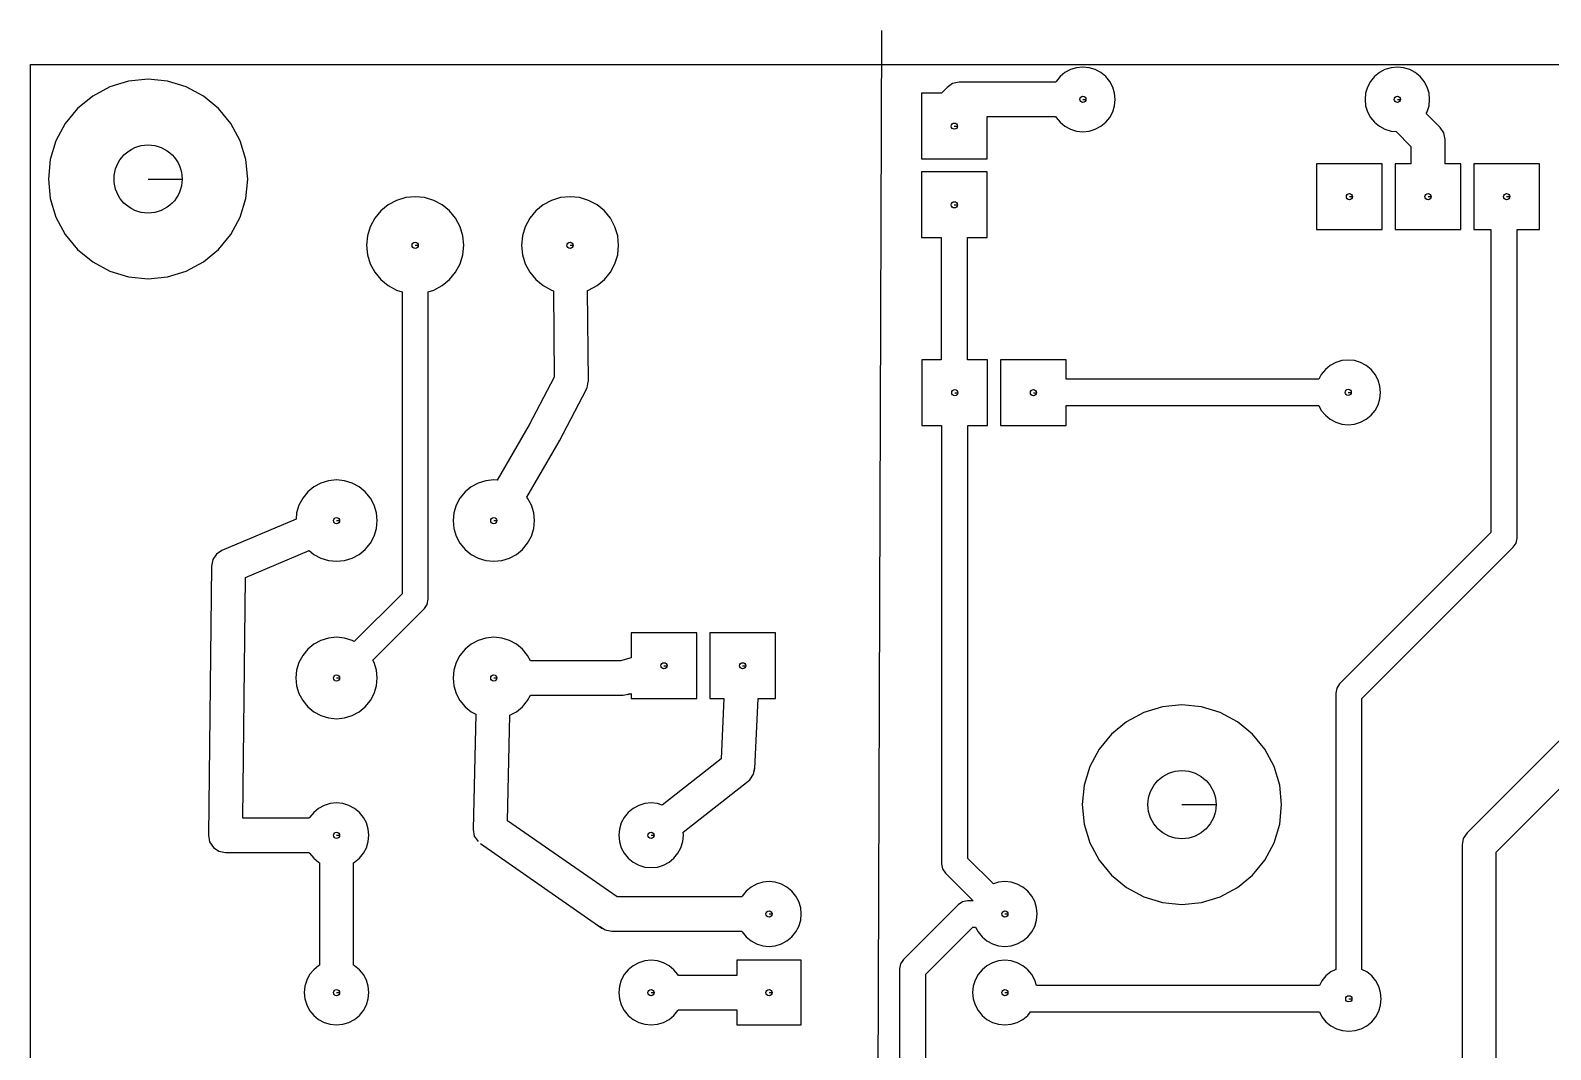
# Model space of a CAD drawing. Extents: x -38.3 to 50.1, y -34.5 to 25.
# Drawn here: x -37.2 to 11.91, y -7.91 to 25 of the extents above; entities that cross this region are included whole.
import ezdxf

# ---------------------------------------------------------------- set-up
doc = ezdxf.new("R2010")
doc.units = 0
doc.header["$LTSCALE"] = 0.000394
doc.layers.add('PLAN_1', color=7, linetype='CONTINUOUS')

msp = doc.modelspace()

# ---------------------------------------------------------------- linework, layer by layer
at = {"layer": 'PLAN_1', "color": 7}
for p, q in [((-9.899147, -34.501648, 1), (-9.698486, 24.995308, 1)), ((-37.199059, -33.498276, 1), (-37.199059, 23.89962, 1)), ((-37.199059, 23.89962, 1), (50.097168, 23.89962, 1)), ((-3.78046, 23.636681, 0.25), (-3.938679, 23.506836, 0.25)), ((-3.599953, 23.733166, 0.25), (-3.78046, 23.636681, 0.25)), ((-3.404091, 23.79258, 0.25), (-3.599953, 23.733166, 0.25)), ((-3.200401, 23.812641, 0.25), (-3.404091, 23.79258, 0.25)), ((-2.996712, 23.79258, 0.25), (-3.200401, 23.812641, 0.25)), ((-2.80085, 23.733166, 0.25), (-2.996712, 23.79258, 0.25)), ((-2.620342, 23.636681, 0.25), (-2.80085, 23.733166, 0.25)), ((-2.462124, 23.506836, 0.25), (-2.620342, 23.636681, 0.25)), ((6.376999, 23.636681, 0.25), (6.218781, 23.506836, 0.25)), ((6.557507, 23.733166, 0.25), (6.376999, 23.636681, 0.25)), ((6.753368, 23.79258, 0.25), (6.557507, 23.733166, 0.25)), ((6.957058, 23.812641, 0.25), (6.753368, 23.79258, 0.25)), ((7.160748, 23.79258, 0.25), (6.957058, 23.812641, 0.25)), ((7.356609, 23.733166, 0.25), (7.160748, 23.79258, 0.25)), ((7.537117, 23.636681, 0.25), (7.356609, 23.733166, 0.25)), ((7.695335, 23.506836, 0.25), (7.537117, 23.636681, 0.25)), ((-34.630348, 23.172127, 0.25), (-35.186886, 22.874649, 0.25)), ((-34.026474, 23.355309, 0.25), (-34.630348, 23.172127, 0.25)), ((-33.39846, 23.417164, 0.25), (-34.026474, 23.355309, 0.25)), ((-32.770447, 23.355309, 0.25), (-33.39846, 23.417164, 0.25)), ((-32.166573, 23.172127, 0.25), (-32.770447, 23.355309, 0.25)), ((-31.610035, 22.874649, 0.25), (-32.166573, 23.172127, 0.25)), ((-7.586674, 23.155907, 0.25), (-7.746223, 22.993843, 0.25)), ((-7.495953, 23.217545, 0.25), (-7.586674, 23.155907, 0.25)), ((-7.408497, 23.276966, 0.25), (-7.495953, 23.217545, 0.25)), ((-7.301151, 23.299183, 0.25), (-7.408497, 23.276966, 0.25)), ((-7.193283, 23.320641, 0.25), (-7.301151, 23.299183, 0.25)), ((-4.083477, 23.320641, 0.25), (-7.193283, 23.320641, 0.25)), ((-4.068523, 23.348618, 0.25), (-4.083477, 23.320641, 0.25)), ((-3.938679, 23.506836, 0.25), (-4.068523, 23.348618, 0.25)), ((-2.332279, 23.348618, 0.25), (-2.462124, 23.506836, 0.25)), ((-2.235794, 23.16811, 0.25), (-2.332279, 23.348618, 0.25)), ((-2.17638, 22.972248, 0.25), (-2.235794, 23.16811, 0.25)), ((5.992451, 23.16811, 0.25), (5.933037, 22.972248, 0.25)), ((6.088936, 23.348618, 0.25), (5.992451, 23.16811, 0.25)), ((6.218781, 23.506836, 0.25), (6.088936, 23.348618, 0.25)), ((7.82518, 23.348618, 0.25), (7.695335, 23.506836, 0.25)), ((7.921665, 23.16811, 0.25), (7.82518, 23.348618, 0.25)), ((7.981079, 22.972248, 0.25), (7.921665, 23.16811, 0.25)), ((-35.186886, 22.874649, 0.25), (-35.674694, 22.474316, 0.25)), ((-31.122227, 22.474316, 0.25), (-31.610035, 22.874649, 0.25)), ((-7.765469, 22.965042, 0.25), (-8.415924, 22.965042, 0.25)), ((-8.415924, 22.965042, 0.25), (-8.415924, 20.844879, 0.25)), ((-7.746223, 22.993843, 0.25), (-7.765469, 22.965042, 0.25)), ((-3.200401, 22.768559, 1), (-3.100403, 22.768559, 1)), ((-2.156319, 22.768559, 0.25), (-2.17638, 22.972248, 0.25)), ((-2.17638, 22.564869, 0.25), (-2.156319, 22.768559, 0.25)), ((5.933037, 22.972248, 0.25), (5.912975, 22.768559, 0.25)), ((5.912975, 22.768559, 0.25), (5.933037, 22.564869, 0.25)), ((6.957058, 22.768559, 1), (7.057056, 22.768559, 1)), ((8.001141, 22.768559, 0.25), (7.981079, 22.972248, 0.25)), ((7.981079, 22.564869, 0.25), (8.001141, 22.768559, 0.25)), ((-35.674694, 22.474316, 0.25), (-36.075027, 21.986507, 0.25)), ((-30.721891, 21.986507, 0.25), (-31.122227, 22.474316, 0.25)), ((-6.295761, 20.844879, 0.25), (-6.295761, 22.216476, 0.25)), ((-6.295761, 22.216476, 0.25), (-4.083477, 22.216476, 0.25)), ((-4.083477, 22.216476, 0.25), (-4.068523, 22.188499, 0.25)), ((-4.068523, 22.188499, 0.25), (-3.938679, 22.030281, 0.25)), ((-2.462124, 22.030281, 0.25), (-2.332279, 22.188499, 0.25)), ((-2.332279, 22.188499, 0.25), (-2.235794, 22.369007, 0.25)), ((-2.235794, 22.369007, 0.25), (-2.17638, 22.564869, 0.25)), ((5.933037, 22.564869, 0.25), (5.992451, 22.369007, 0.25)), ((5.992451, 22.369007, 0.25), (6.088936, 22.188499, 0.25)), ((6.088936, 22.188499, 0.25), (6.218781, 22.030281, 0.25)), ((7.891514, 22.312603, 0.25), (7.921665, 22.369007, 0.25)), ((8.340576, 21.863541, 0.25), (7.891514, 22.312603, 0.25)), ((7.921665, 22.369007, 0.25), (7.981079, 22.564869, 0.25)), ((-36.075027, 21.986507, 0.25), (-36.372505, 21.42997, 0.25)), ((-30.424416, 21.42997, 0.25), (-30.721891, 21.986507, 0.25)), ((-7.355843, 21.904961, 1), (-7.255844, 21.904961, 1)), ((-3.938679, 22.030281, 0.25), (-3.78046, 21.900436, 0.25)), ((-3.78046, 21.900436, 0.25), (-3.599953, 21.803951, 0.25)), ((-3.599953, 21.803951, 0.25), (-3.404091, 21.744537, 0.25)), ((-3.404091, 21.744537, 0.25), (-3.200401, 21.724476, 0.25)), ((-3.200401, 21.724476, 0.25), (-2.996712, 21.744537, 0.25)), ((-2.996712, 21.744537, 0.25), (-2.80085, 21.803951, 0.25)), ((-2.80085, 21.803951, 0.25), (-2.620342, 21.900436, 0.25)), ((-2.620342, 21.900436, 0.25), (-2.462124, 22.030281, 0.25)), ((6.218781, 22.030281, 0.25), (6.376999, 21.900436, 0.25)), ((6.376999, 21.900436, 0.25), (6.557507, 21.803951, 0.25)), ((6.557507, 21.803951, 0.25), (6.753368, 21.744537, 0.25)), ((6.753368, 21.744537, 0.25), (6.913864, 21.728729, 0.25)), ((6.913864, 21.728729, 0.25), (7.398113, 21.24448, 0.25)), ((8.460251, 21.684433, 0.25), (8.340576, 21.863541, 0.25)), ((8.502277, 21.47316, 0.25), (8.460251, 21.684433, 0.25)), ((-36.372505, 21.42997, 0.25), (-36.555687, 20.826092, 0.25)), ((-30.241234, 20.826092, 0.25), (-30.424416, 21.42997, 0.25)), ((7.398113, 21.24448, 0.25), (7.398113, 20.689201, 0.25)), ((8.502277, 20.689201, 0.25), (8.502277, 21.47316, 0.25)), ((-36.555687, 20.826092, 0.25), (-36.617542, 20.198082, 0.25)), ((-30.179379, 20.198082, 0.25), (-30.241234, 20.826092, 0.25)), ((-8.415924, 20.844879, 0.25), (-6.295761, 20.844879, 0.25)), ((6.47028, 20.689201, 0.25), (4.350117, 20.689201, 0.25)), ((4.350117, 20.689201, 0.25), (4.350117, 18.569038, 0.25)), ((6.47028, 18.569038, 0.25), (6.47028, 20.689201, 0.25)), ((7.398113, 20.689201, 0.25), (6.887577, 20.689201, 0.25)), ((6.887577, 20.689201, 0.25), (6.887577, 18.569038, 0.25)), ((9.00774, 20.689201, 0.25), (8.502277, 20.689201, 0.25)), ((9.00774, 18.569038, 0.25), (9.00774, 20.689201, 0.25)), ((11.547737, 20.689201, 0.25), (9.427574, 20.689201, 0.25)), ((9.427574, 20.689201, 0.25), (9.427574, 18.569038, 0.25)), ((11.547737, 18.569038, 0.25), (11.547737, 20.689201, 0.25)), ((-36.617542, 20.198082, 0.25), (-36.555687, 19.570072, 0.25)), ((-33.39846, 20.198082, 1), (-32.298462, 20.198082, 1)), ((-30.241234, 19.570072, 0.25), (-30.179379, 20.198082, 0.25)), ((-6.295761, 20.425041, 0.25), (-8.415924, 20.425041, 0.25)), ((-8.415924, 20.425041, 0.25), (-8.415924, 18.304878, 0.25)), ((-6.295761, 18.304878, 0.25), (-6.295761, 20.425041, 0.25)), ((-36.555687, 19.570072, 0.25), (-36.372505, 18.966194, 0.25)), ((-30.424416, 18.966194, 0.25), (-30.241234, 19.570072, 0.25)), ((-25.878881, 19.168205, 0.25), (-26.073893, 18.93058, 0.25)), ((-25.64126, 19.363216, 0.25), (-25.878881, 19.168205, 0.25)), ((-25.370159, 19.508121, 0.25), (-25.64126, 19.363216, 0.25)), ((-25.075998, 19.597355, 0.25), (-25.370159, 19.508121, 0.25)), ((-24.770081, 19.627483, 0.25), (-25.075998, 19.597355, 0.25)), ((-24.464163, 19.597355, 0.25), (-24.770081, 19.627483, 0.25)), ((-24.170002, 19.508121, 0.25), (-24.464163, 19.597355, 0.25)), ((-23.898901, 19.363216, 0.25), (-24.170002, 19.508121, 0.25)), ((-23.66128, 19.168205, 0.25), (-23.898901, 19.363216, 0.25)), ((-23.466269, 18.93058, 0.25), (-23.66128, 19.168205, 0.25)), ((-20.875082, 19.168205, 0.25), (-21.070093, 18.93058, 0.25)), ((-20.637461, 19.363216, 0.25), (-20.875082, 19.168205, 0.25)), ((-20.36636, 19.508121, 0.25), (-20.637461, 19.363216, 0.25)), ((-20.072199, 19.597355, 0.25), (-20.36636, 19.508121, 0.25)), ((-19.766281, 19.627483, 0.25), (-20.072199, 19.597355, 0.25)), ((-19.460363, 19.597355, 0.25), (-19.766281, 19.627483, 0.25)), ((-19.166203, 19.508121, 0.25), (-19.460363, 19.597355, 0.25)), ((-18.895102, 19.363216, 0.25), (-19.166203, 19.508121, 0.25)), ((-18.65748, 19.168205, 0.25), (-18.895102, 19.363216, 0.25)), ((-18.462469, 18.93058, 0.25), (-18.65748, 19.168205, 0.25)), ((-7.355843, 19.36496, 1), (-7.255844, 19.36496, 1)), ((5.410198, 19.62912, 1), (5.510197, 19.62912, 1)), ((7.947659, 19.62912, 1), (8.047657, 19.62912, 1)), ((10.487656, 19.62912, 1), (10.587654, 19.62912, 1)), ((-36.372505, 18.966194, 0.25), (-36.075027, 18.409657, 0.25)), ((-30.721893, 18.409657, 0.25), (-30.424416, 18.966194, 0.25)), ((-26.073893, 18.93058, 0.25), (-26.2188, 18.659481, 0.25)), ((-23.321362, 18.659481, 0.25), (-23.466269, 18.93058, 0.25)), ((-21.070093, 18.93058, 0.25), (-21.215, 18.659481, 0.25)), ((-18.317562, 18.659481, 0.25), (-18.462469, 18.93058, 0.25)), ((-36.075027, 18.409657, 0.25), (-35.674694, 17.921848, 0.25)), ((-31.122227, 17.921848, 0.25), (-30.721893, 18.409657, 0.25)), ((-26.308033, 18.365318, 0.25), (-26.338161, 18.059402, 0.25)), ((-26.2188, 18.659481, 0.25), (-26.308033, 18.365318, 0.25)), ((-23.23213, 18.365318, 0.25), (-23.321362, 18.659481, 0.25)), ((-23.202, 18.059402, 0.25), (-23.23213, 18.365318, 0.25)), ((-21.304232, 18.365318, 0.25), (-21.334362, 18.059402, 0.25)), ((-21.215, 18.659481, 0.25), (-21.304232, 18.365318, 0.25)), ((-18.228331, 18.365318, 0.25), (-18.317562, 18.659481, 0.25)), ((-18.1982, 18.059402, 0.25), (-18.228331, 18.365318, 0.25)), ((-8.415924, 18.304878, 0.25), (-7.780926, 18.304878, 0.25)), ((-7.780926, 18.304878, 0.25), (-7.780926, 14.35952, 0.25)), ((-6.930759, 14.35952, 0.25), (-6.930759, 18.304878, 0.25)), ((-6.930759, 18.304878, 0.25), (-6.295761, 18.304878, 0.25)), ((4.350117, 18.569038, 0.25), (6.47028, 18.569038, 0.25)), ((6.887577, 18.569038, 0.25), (9.00774, 18.569038, 0.25)), ((9.427574, 18.569038, 0.25), (9.973675, 18.569038, 0.25)), ((9.973675, 18.569038, 0.25), (9.973675, 8.784138, 0.25)), ((10.823841, 8.608063, 0.25), (10.823841, 18.569038, 0.25)), ((10.823841, 18.569038, 0.25), (11.547737, 18.569038, 0.25)), ((-35.674694, 17.921848, 0.25), (-35.186886, 17.521515, 0.25)), ((-31.610035, 17.521515, 0.25), (-31.122227, 17.921848, 0.25)), ((-26.338161, 18.059402, 0.25), (-26.308033, 17.753487, 0.25)), ((-26.308033, 17.753487, 0.25), (-26.2188, 17.459324, 0.25)), ((-24.770081, 18.059402, 1), (-24.67008, 18.059402, 1)), ((-23.321362, 17.459324, 0.25), (-23.23213, 17.753487, 0.25)), ((-23.23213, 17.753487, 0.25), (-23.202, 18.059402, 0.25)), ((-21.334362, 18.059402, 0.25), (-21.304232, 17.753487, 0.25)), ((-21.304232, 17.753487, 0.25), (-21.215, 17.459324, 0.25)), ((-19.766281, 18.059402, 1), (-19.666281, 18.059402, 1)), ((-18.317562, 17.459324, 0.25), (-18.228331, 17.753487, 0.25)), ((-18.228331, 17.753487, 0.25), (-18.1982, 18.059402, 0.25)), ((-35.186886, 17.521515, 0.25), (-34.630348, 17.224037, 0.25)), ((-34.630348, 17.224037, 0.25), (-34.026474, 17.040855, 0.25)), ((-32.770447, 17.040855, 0.25), (-32.166573, 17.224037, 0.25)), ((-32.166573, 17.224037, 0.25), (-31.610035, 17.521515, 0.25)), ((-26.2188, 17.459324, 0.25), (-26.073893, 17.188221, 0.25)), ((-26.073893, 17.188221, 0.25), (-25.878881, 16.9506, 0.25)), ((-23.66128, 16.9506, 0.25), (-23.466269, 17.188225, 0.25)), ((-23.466269, 17.188225, 0.25), (-23.321362, 17.459324, 0.25)), ((-21.215, 17.459324, 0.25), (-21.070093, 17.188221, 0.25)), ((-21.070093, 17.188221, 0.25), (-20.875082, 16.9506, 0.25)), ((-18.65748, 16.9506, 0.25), (-18.462469, 17.188225, 0.25)), ((-18.462469, 17.188225, 0.25), (-18.317562, 17.459324, 0.25)), ((-34.026474, 17.040855, 0.25), (-33.39846, 16.979, 0.25)), ((-33.39846, 16.979, 0.25), (-32.770447, 17.040855, 0.25)), ((-25.878881, 16.9506, 0.25), (-25.64126, 16.755592, 0.25)), ((-25.64126, 16.755592, 0.25), (-25.370159, 16.610683, 0.25)), ((-24.170002, 16.610683, 0.25), (-23.898901, 16.755589, 0.25)), ((-23.898901, 16.755589, 0.25), (-23.66128, 16.9506, 0.25)), ((-20.875082, 16.9506, 0.25), (-20.637461, 16.755592, 0.25)), ((-20.637461, 16.755592, 0.25), (-20.36636, 16.610683, 0.25)), ((-19.166203, 16.610683, 0.25), (-18.895102, 16.755589, 0.25)), ((-18.895102, 16.755589, 0.25), (-18.65748, 16.9506, 0.25)), ((-25.370159, 16.610683, 0.25), (-25.195162, 16.557598, 0.25)), ((-25.195162, 16.557598, 0.25), (-25.195162, 6.805477, 0.25)), ((-24.344999, 16.557598, 0.25), (-24.170002, 16.610683, 0.25)), ((-24.344999, 6.629402, 0.25), (-24.344999, 16.557598, 0.25)), ((-20.36636, 16.610683, 0.25), (-20.304815, 16.592014, 0.25)), ((-20.304815, 16.592014, 0.25), (-20.27898, 13.798775, 0.25)), ((-19.200682, 16.600224, 0.25), (-19.166203, 16.610683, 0.25)), ((-19.173584, 13.670303, 0.25), (-19.200682, 16.600224, 0.25)), ((-7.780926, 14.35952, 0.25), (-8.398144, 14.35952, 0.25)), ((-8.398144, 14.35952, 0.25), (-8.398144, 12.239357, 0.25)), ((-6.277981, 14.35952, 0.25), (-6.930759, 14.35952, 0.25)), ((-6.277981, 12.239357, 0.25), (-6.277981, 14.35952, 0.25)), ((-3.73798, 14.35952, 0.25), (-5.858143, 14.35952, 0.25)), ((-5.858143, 14.35952, 0.25), (-5.858143, 12.239357, 0.25)), ((-3.73798, 13.734684, 0.25), (-3.73798, 14.35952, 0.25)), ((4.970005, 14.274208, 0.25), (4.789497, 14.177723, 0.25)), ((5.165867, 14.333622, 0.25), (4.970005, 14.274208, 0.25)), ((5.369556, 14.353683, 0.25), (5.165867, 14.333622, 0.25)), ((5.573246, 14.333622, 0.25), (5.369556, 14.353683, 0.25)), ((5.769108, 14.274208, 0.25), (5.573246, 14.333622, 0.25)), ((5.949615, 14.177723, 0.25), (5.769108, 14.274208, 0.25)), ((-20.27898, 13.798775, 0.25), (-21.083231, 12.265091, 0.25)), ((4.501434, 13.88966, 0.25), (4.418598, 13.734684, 0.25)), ((4.631279, 14.047878, 0.25), (4.501434, 13.88966, 0.25)), ((4.789497, 14.177723, 0.25), (4.631279, 14.047878, 0.25)), ((6.107834, 14.047878, 0.25), (5.949615, 14.177723, 0.25)), ((6.237679, 13.88966, 0.25), (6.107834, 14.047878, 0.25)), ((6.334164, 13.709152, 0.25), (6.237679, 13.88966, 0.25)), ((-20.110464, 11.742569, 0.25), (-19.236706, 13.408806, 0.25)), ((-19.236706, 13.408806, 0.25), (-19.230925, 13.432278, 0.25)), ((-19.230925, 13.432278, 0.25), (-19.213652, 13.458652, 0.25)), ((-19.213652, 13.458652, 0.25), (-19.177843, 13.647804, 0.25)), ((-19.177843, 13.647804, 0.25), (-19.173584, 13.670303, 0.25)), ((-7.338062, 13.299438, 1), (-7.238064, 13.299438, 1)), ((-4.798061, 13.299438, 1), (-4.698063, 13.299438, 1)), ((4.418598, 13.734684, 0.25), (-3.73798, 13.734684, 0.25)), ((5.369556, 13.309601, 1), (5.469555, 13.309601, 1)), ((6.393578, 13.51329, 0.25), (6.334164, 13.709152, 0.25)), ((6.413639, 13.309601, 0.25), (6.393578, 13.51329, 0.25)), ((6.393578, 13.105911, 0.25), (6.413639, 13.309601, 0.25)), ((-3.73798, 12.239357, 0.25), (-3.73798, 12.884518, 0.25)), ((-3.73798, 12.884518, 0.25), (4.418598, 12.884518, 0.25)), ((4.418598, 12.884518, 0.25), (4.501434, 12.729542, 0.25)), ((6.237679, 12.729542, 0.25), (6.334164, 12.910049, 0.25)), ((6.334164, 12.910049, 0.25), (6.393578, 13.105911, 0.25)), ((4.501434, 12.729542, 0.25), (4.631279, 12.571323, 0.25)), ((4.631279, 12.571323, 0.25), (4.789497, 12.441479, 0.25)), ((4.789497, 12.441479, 0.25), (4.970005, 12.344994, 0.25)), ((4.970005, 12.344994, 0.25), (5.165867, 12.28558, 0.25)), ((5.165867, 12.28558, 0.25), (5.369556, 12.265518, 0.25)), ((5.369556, 12.265518, 0.25), (5.573246, 12.28558, 0.25)), ((5.573246, 12.28558, 0.25), (5.769108, 12.344994, 0.25)), ((5.769108, 12.344994, 0.25), (5.949615, 12.441479, 0.25)), ((5.949615, 12.441479, 0.25), (6.107834, 12.571323, 0.25)), ((6.107834, 12.571323, 0.25), (6.237679, 12.729542, 0.25)), ((-21.083231, 12.265091, 0.25), (-22.116425, 10.47229, 0.25)), ((-21.083231, 12.265091, 0.25), (-21.109457, 12.210236, 0.25)), ((-21.109457, 12.210236, 0.25), (-21.093605, 12.233959, 0.25)), ((-21.093605, 12.233959, 0.25), (-21.088335, 12.255356, 0.25)), ((-21.088335, 12.255356, 0.25), (-21.083231, 12.265091, 0.25)), ((-8.398144, 12.239357, 0.25), (-7.763145, 12.239357, 0.25)), ((-7.763145, 12.239357, 0.25), (-7.763145, -1.099819, 0.25)), ((-6.912979, -1.099819, 0.25), (-6.912979, 12.239357, 0.25)), ((-6.912979, 12.239357, 0.25), (-6.277981, 12.239357, 0.25)), ((-5.858143, 12.239357, 0.25), (-3.73798, 12.239357, 0.25)), ((-21.157835, 9.92429, 0.25), (-20.121065, 11.723297, 0.25)), ((-20.121065, 11.723297, 0.25), (-20.113518, 11.751507, 0.25)), ((-20.113518, 11.751507, 0.25), (-20.110464, 11.742569, 0.25)), ((-27.812958, 10.383453, 0.25), (-28.040146, 10.26202, 0.25)), ((-27.566446, 10.458233, 0.25), (-27.812958, 10.383453, 0.25)), ((-27.310081, 10.483482, 0.25), (-27.566446, 10.458233, 0.25)), ((-27.053717, 10.458233, 0.25), (-27.310081, 10.483482, 0.25)), ((-26.807205, 10.383453, 0.25), (-27.053717, 10.458233, 0.25)), ((-26.580017, 10.26202, 0.25), (-26.807205, 10.383453, 0.25)), ((-22.732958, 10.383453, 0.25), (-22.960144, 10.26202, 0.25)), ((-22.486444, 10.458233, 0.25), (-22.732958, 10.383453, 0.25)), ((-22.23008, 10.483482, 0.25), (-22.486444, 10.458233, 0.25)), ((-22.116425, 10.47229, 0.25), (-22.23008, 10.483482, 0.25)), ((-28.4027, 9.899464, 0.25), (-28.524136, 9.672276, 0.25)), ((-28.239277, 10.098595, 0.25), (-28.4027, 9.899464, 0.25)), ((-28.040146, 10.26202, 0.25), (-28.239277, 10.098595, 0.25)), ((-26.380886, 10.098595, 0.25), (-26.580017, 10.26202, 0.25)), ((-26.217463, 9.899464, 0.25), (-26.380886, 10.098595, 0.25)), ((-26.096027, 9.672276, 0.25), (-26.217463, 9.899464, 0.25)), ((-23.322699, 9.899464, 0.25), (-23.444132, 9.672276, 0.25)), ((-23.159275, 10.098595, 0.25), (-23.322699, 9.899464, 0.25)), ((-22.960144, 10.26202, 0.25), (-23.159275, 10.098595, 0.25)), ((-21.137461, 9.899464, 0.25), (-21.157835, 9.92429, 0.25)), ((-21.016027, 9.672276, 0.25), (-21.137461, 9.899464, 0.25)), ((-28.598913, 9.425762, 0.25), (-28.619503, 9.216709, 0.25)), ((-28.524136, 9.672276, 0.25), (-28.598913, 9.425762, 0.25)), ((-26.02125, 9.425762, 0.25), (-26.096027, 9.672276, 0.25)), ((-25.996, 9.169399, 0.25), (-26.02125, 9.425762, 0.25)), ((-23.518911, 9.425762, 0.25), (-23.544161, 9.169399, 0.25)), ((-23.444132, 9.672276, 0.25), (-23.518911, 9.425762, 0.25)), ((-20.941248, 9.425762, 0.25), (-21.016027, 9.672276, 0.25)), ((-20.915998, 9.169399, 0.25), (-20.941248, 9.425762, 0.25)), ((-28.619503, 9.216709, 0.25), (-31.011368, 8.208786, 0.25)), ((-27.310081, 9.169399, 1), (-27.210081, 9.169399, 1)), ((-26.096027, 8.666523, 0.25), (-26.02125, 8.913036, 0.25)), ((-26.02125, 8.913036, 0.25), (-25.996, 9.169399, 0.25)), ((-23.544161, 9.169399, 0.25), (-23.518911, 8.913036, 0.25)), ((-23.518911, 8.913036, 0.25), (-23.444132, 8.666523, 0.25)), ((-22.23008, 9.169399, 1), (-22.130079, 9.169399, 1)), ((-21.016026, 8.666523, 0.25), (-20.941248, 8.913036, 0.25)), ((-20.941248, 8.913036, 0.25), (-20.915998, 9.169399, 0.25)), ((-26.380886, 8.240204, 0.25), (-26.217463, 8.439335, 0.25)), ((-26.217463, 8.439335, 0.25), (-26.096027, 8.666523, 0.25)), ((-23.444132, 8.666523, 0.25), (-23.322699, 8.439335, 0.25)), ((-23.322699, 8.439335, 0.25), (-23.159275, 8.240204, 0.25)), ((-21.300884, 8.240204, 0.25), (-21.137461, 8.439335, 0.25)), ((-21.137461, 8.439335, 0.25), (-21.016026, 8.666523, 0.25)), ((9.973675, 8.784138, 0.25), (5.089298, 3.899761, 0.25)), ((10.699337, 8.307484, 0.25), (10.791481, 8.445393, 0.25)), ((10.791481, 8.445393, 0.25), (10.823841, 8.608063, 0.25)), ((-31.310097, 7.910015, 0.25), (-31.352161, 7.698551, 0.25)), ((-31.190422, 8.089123, 0.25), (-31.310097, 7.910015, 0.25)), ((-31.011368, 8.208786, 0.25), (-31.190422, 8.089123, 0.25)), ((-30.252121, 7.330536, 0.25), (-28.189795, 8.199593, 0.25)), ((-28.189795, 8.199593, 0.25), (-28.040146, 8.076782, 0.25)), ((-28.040146, 8.076782, 0.25), (-27.812958, 7.955345, 0.25)), ((-27.812958, 7.955345, 0.25), (-27.566446, 7.880566, 0.25)), ((-27.566446, 7.880566, 0.25), (-27.310081, 7.855316, 0.25)), ((-27.310081, 7.855316, 0.25), (-27.053717, 7.880566, 0.25)), ((-27.053717, 7.880566, 0.25), (-26.807205, 7.955345, 0.25)), ((-26.807205, 7.955345, 0.25), (-26.580017, 8.076778, 0.25)), ((-26.580017, 8.076778, 0.25), (-26.380886, 8.240204, 0.25)), ((-23.159275, 8.240204, 0.25), (-22.960144, 8.076782, 0.25)), ((-22.960144, 8.076782, 0.25), (-22.732958, 7.955345, 0.25)), ((-22.732958, 7.955345, 0.25), (-22.486444, 7.880566, 0.25)), ((-22.486444, 7.880566, 0.25), (-22.23008, 7.855316, 0.25)), ((-22.23008, 7.855316, 0.25), (-21.973715, 7.880566, 0.25)), ((-21.973715, 7.880566, 0.25), (-21.727201, 7.955345, 0.25)), ((-21.727201, 7.955345, 0.25), (-21.500015, 8.076778, 0.25)), ((-21.500015, 8.076778, 0.25), (-21.300884, 8.240204, 0.25)), ((5.81496, 3.423107, 0.25), (10.699337, 8.307484, 0.25)), ((-31.352161, 7.698551, 0.25), (-31.451183, -0.990597, 0.25)), ((17.555576, 7.437199, 0.25), (9.208275, -0.910099, 0.25)), ((-30.340691, -0.438515, 0.25), (-30.252121, 7.330536, 0.25)), ((-25.195162, 6.805477, 0.25), (-26.735508, 5.265133, 0.25)), ((-24.469501, 6.328823, 0.25), (-24.377356, 6.466732, 0.25)), ((-24.377356, 6.466732, 0.25), (-24.344999, 6.629402, 0.25)), ((10.150738, -1.52916, 0.25), (18.498039, 6.818138, 0.25)), ((-26.13435, 4.663975, 0.25), (-24.469501, 6.328823, 0.25)), ((-27.310081, 5.403484, 0.25), (-27.566446, 5.378235, 0.25)), ((-27.053717, 5.378235, 0.25), (-27.310081, 5.403484, 0.25)), ((-22.23008, 5.403484, 0.25), (-22.486444, 5.378235, 0.25)), ((-21.973715, 5.378235, 0.25), (-22.23008, 5.403484, 0.25)), ((-15.673439, 5.543182, 0.25), (-17.793602, 5.543182, 0.25)), ((-17.793602, 5.543182, 0.25), (-17.793602, 4.743202, 0.25)), ((-15.673439, 3.423019, 0.25), (-15.673439, 5.543182, 0.25)), ((-13.13344, 5.543182, 0.25), (-15.253603, 5.543182, 0.25)), ((-15.253603, 5.543182, 0.25), (-15.253603, 3.423019, 0.25)), ((-13.13344, 3.423019, 0.25), (-13.13344, 5.543182, 0.25)), ((-28.239277, 5.018597, 0.25), (-28.4027, 4.819466, 0.25)), ((-28.040146, 5.182022, 0.25), (-28.239277, 5.018597, 0.25)), ((-27.812958, 5.303455, 0.25), (-28.040146, 5.182022, 0.25)), ((-27.566446, 5.378235, 0.25), (-27.812958, 5.303455, 0.25)), ((-26.807205, 5.303455, 0.25), (-27.053717, 5.378235, 0.25)), ((-26.735508, 5.265133, 0.25), (-26.807205, 5.303455, 0.25)), ((-23.159275, 5.018597, 0.25), (-23.322699, 4.819466, 0.25)), ((-22.960144, 5.182022, 0.25), (-23.159275, 5.018597, 0.25)), ((-22.732958, 5.303455, 0.25), (-22.960144, 5.182022, 0.25)), ((-22.486444, 5.378235, 0.25), (-22.732958, 5.303455, 0.25)), ((-21.727201, 5.303455, 0.25), (-21.973715, 5.378235, 0.25)), ((-21.500015, 5.182022, 0.25), (-21.727201, 5.303455, 0.25)), ((-21.300884, 5.018597, 0.25), (-21.500015, 5.182022, 0.25)), ((-21.137461, 4.819466, 0.25), (-21.300884, 5.018597, 0.25)), ((-28.524136, 4.592278, 0.25), (-28.598913, 4.345764, 0.25)), ((-28.4027, 4.819466, 0.25), (-28.524136, 4.592278, 0.25)), ((-26.096027, 4.592278, 0.25), (-26.13435, 4.663975, 0.25)), ((-26.02125, 4.345764, 0.25), (-26.096027, 4.592278, 0.25)), ((-23.444132, 4.592278, 0.25), (-23.518911, 4.345764, 0.25)), ((-23.322699, 4.819466, 0.25), (-23.444132, 4.592278, 0.25)), ((-21.042328, 4.641483, 0.25), (-21.137461, 4.819466, 0.25)), ((-20.325081, 4.641483, 0.25), (-21.042328, 4.641483, 0.25)), ((-19.690081, 4.641483, 0.25), (-20.325081, 4.641483, 0.25)), ((-19.05508, 4.641483, 0.25), (-19.690081, 4.641483, 0.25)), ((-18.134855, 4.641483, 0.25), (-19.05508, 4.641483, 0.25)), ((-17.793602, 4.743202, 0.25), (-18.134855, 4.641483, 0.25)), ((-16.733521, 4.483101, 1), (-16.63352, 4.483101, 1)), ((-14.193521, 4.483101, 1), (-14.093521, 4.483101, 1)), ((-28.598913, 4.345764, 0.25), (-28.624163, 4.089401, 0.25)), ((-28.624163, 4.089401, 0.25), (-28.598913, 3.833038, 0.25)), ((-27.310081, 4.089401, 1), (-27.210081, 4.089401, 1)), ((-25.996, 4.089401, 0.25), (-26.02125, 4.345764, 0.25)), ((-26.02125, 3.833038, 0.25), (-25.996, 4.089401, 0.25)), ((-23.518911, 4.345764, 0.25), (-23.544161, 4.089401, 0.25)), ((-23.544161, 4.089401, 0.25), (-23.518911, 3.833038, 0.25)), ((-22.23008, 4.089401, 1), (-22.130079, 4.089401, 1)), ((-28.598913, 3.833038, 0.25), (-28.524136, 3.586525, 0.25)), ((-28.524136, 3.586525, 0.25), (-28.4027, 3.359337, 0.25)), ((-26.217463, 3.359337, 0.25), (-26.096027, 3.586525, 0.25)), ((-26.096027, 3.586525, 0.25), (-26.02125, 3.833038, 0.25)), ((-23.518911, 3.833038, 0.25), (-23.444132, 3.586525, 0.25)), ((-23.444132, 3.586525, 0.25), (-23.322699, 3.359337, 0.25)), ((-21.137461, 3.359337, 0.25), (-21.042326, 3.537319, 0.25)), ((-21.042326, 3.537319, 0.25), (-20.325081, 3.537319, 0.25)), ((-20.325081, 3.537319, 0.25), (-19.690081, 3.537319, 0.25)), ((-19.690081, 3.537319, 0.25), (-19.05508, 3.537319, 0.25)), ((-19.05508, 3.537319, 0.25), (-18.054321, 3.537319, 0.25)), ((-18.054321, 3.537319, 0.25), (-17.843048, 3.579346, 0.25)), ((-17.896616, 3.560322, 0.25), (-17.793602, 3.591026, 0.25)), ((-17.843048, 3.579346, 0.25), (-17.896616, 3.560322, 0.25)), ((-17.793602, 3.591026, 0.25), (-17.793602, 3.423019, 0.25)), ((4.997154, 3.761852, 0.25), (4.964794, 3.599182, 0.25)), ((4.964794, 3.599182, 0.25), (4.964794, -5.31776, 0.25)), ((5.089298, 3.899761, 0.25), (4.997154, 3.761852, 0.25)), ((-28.4027, 3.359337, 0.25), (-28.239277, 3.160206, 0.25)), ((-28.239277, 3.160206, 0.25), (-28.040146, 2.996784, 0.25)), ((-28.040146, 2.996784, 0.25), (-27.812958, 2.875347, 0.25)), ((-26.807205, 2.875347, 0.25), (-26.580017, 2.99678, 0.25)), ((-26.580017, 2.99678, 0.25), (-26.380886, 3.160206, 0.25)), ((-26.380886, 3.160206, 0.25), (-26.217463, 3.359337, 0.25)), ((-23.322699, 3.359337, 0.25), (-23.159275, 3.160206, 0.25)), ((-23.159275, 3.160206, 0.25), (-22.960144, 2.996784, 0.25)), ((-22.960144, 2.996784, 0.25), (-22.810936, 2.91703, 0.25)), ((-21.707199, 2.88604, 0.25), (-21.500015, 2.99678, 0.25)), ((-21.500015, 2.99678, 0.25), (-21.300884, 3.160206, 0.25)), ((-21.300884, 3.160206, 0.25), (-21.137461, 3.359337, 0.25)), ((-17.793602, 3.423019, 0.25), (-15.673439, 3.423019, 0.25)), ((-15.253603, 3.423019, 0.25), (-14.797028, 3.423019, 0.25)), ((-14.797028, 3.423019, 0.25), (-14.890337, 1.475567, 0.25)), ((-13.799553, 1.169922, 0.25), (-13.691599, 3.423019, 0.25)), ((-13.691599, 3.423019, 0.25), (-13.13344, 3.423019, 0.25)), ((-1.231888, 2.974045, 0.25), (-1.788425, 2.676567, 0.25)), ((-0.62801, 3.157227, 0.25), (-1.231888, 2.974045, 0.25)), ((0, 3.219082, 0.25), (-0.62801, 3.157227, 0.25)), ((0.628014, 3.157227, 0.25), (0, 3.219082, 0.25)), ((1.231888, 2.974045, 0.25), (0.628014, 3.157227, 0.25)), ((1.788425, 2.676567, 0.25), (1.231888, 2.974045, 0.25)), ((5.81496, -5.31776, 0.25), (5.81496, 3.423107, 0.25)), ((-27.812958, 2.875347, 0.25), (-27.566446, 2.800568, 0.25)), ((-27.566446, 2.800568, 0.25), (-27.310081, 2.775318, 0.25)), ((-27.310081, 2.775318, 0.25), (-27.053717, 2.800568, 0.25)), ((-27.053717, 2.800568, 0.25), (-26.807205, 2.875347, 0.25)), ((-22.810936, 2.91703, 0.25), (-22.901379, -0.789169, 0.25)), ((-21.790287, -0.518757, 0.25), (-21.707199, 2.88604, 0.25)), ((-1.788425, 2.676567, 0.25), (-2.276234, 2.276234, 0.25)), ((2.276234, 2.276234, 0.25), (1.788425, 2.676567, 0.25)), ((-2.276234, 2.276234, 0.25), (-2.676567, 1.788425, 0.25)), ((2.676567, 1.788425, 0.25), (2.276234, 2.276234, 0.25)), ((-14.890337, 1.475567, 0.25), (-16.794943, -0.012516, 0.25)), ((-2.676567, 1.788425, 0.25), (-2.974045, 1.231888, 0.25)), ((2.974045, 1.231888, 0.25), (2.676567, 1.788425, 0.25)), ((-13.960621, 0.805962, 0.25), (-13.840944, 0.985069, 0.25)), ((-13.840944, 0.985069, 0.25), (-13.79892, 1.196342, 0.25)), ((-13.840944, 0.985069, 0.25), (-13.799553, 1.169922, 0.25)), ((-2.974045, 1.231888, 0.25), (-3.157227, 0.62801, 0.25)), ((3.157227, 0.62801, 0.25), (2.974045, 1.231888, 0.25)), ((-16.116529, -0.883686, 0.25), (-14.011101, 0.761299, 0.25)), ((-14.011101, 0.761299, 0.25), (-13.960621, 0.805962, 0.25)), ((-3.157227, 0.62801, 0.25), (-3.219082, 0, 0.25)), ((3.219082, 0, 0.25), (3.157227, 0.62801, 0.25)), ((-27.513771, 0.033424, 0.25), (-27.709633, -0.02599, 0.25)), ((-27.310081, 0.053486, 0.25), (-27.513771, 0.033424, 0.25)), ((-27.106392, 0.033424, 0.25), (-27.310081, 0.053486, 0.25)), ((-26.91053, -0.02599, 0.25), (-27.106392, 0.033424, 0.25)), ((-17.353769, 0.033424, 0.25), (-17.549633, -0.02599, 0.25)), ((-17.15008, 0.053486, 0.25), (-17.353769, 0.033424, 0.25)), ((-16.94639, 0.033424, 0.25), (-17.15008, 0.053486, 0.25)), ((-16.794943, -0.012516, 0.25), (-16.94639, 0.033424, 0.25)), ((-3.219082, 0, 0.25), (-3.157227, -0.62801, 0.25)), ((0, 0, 1), (1.099998, 0, 1)), ((3.157227, -0.62801, 0.25), (3.219082, 0, 0.25)), ((-28.193157, -0.438515, 0.25), (-30.340691, -0.438515, 0.25)), ((-28.178204, -0.410538, 0.25), (-28.193157, -0.438515, 0.25)), ((-28.048359, -0.252319, 0.25), (-28.178204, -0.410538, 0.25)), ((-27.890142, -0.122475, 0.25), (-28.048359, -0.252319, 0.25)), ((-27.709633, -0.02599, 0.25), (-27.890142, -0.122475, 0.25)), ((-26.730021, -0.122475, 0.25), (-26.91053, -0.02599, 0.25)), ((-26.571804, -0.252319, 0.25), (-26.730021, -0.122475, 0.25)), ((-26.441959, -0.410538, 0.25), (-26.571804, -0.252319, 0.25)), ((-26.345476, -0.591045, 0.25), (-26.441959, -0.410538, 0.25)), ((-18.018202, -0.410538, 0.25), (-18.114685, -0.591045, 0.25)), ((-17.888357, -0.252319, 0.25), (-18.018202, -0.410538, 0.25)), ((-17.730141, -0.122475, 0.25), (-17.888357, -0.252319, 0.25)), ((-17.549633, -0.02599, 0.25), (-17.730141, -0.122475, 0.25)), ((-26.28606, -0.786907, 0.25), (-26.345476, -0.591045, 0.25)), ((-26.265999, -0.990597, 0.25), (-26.28606, -0.786907, 0.25)), ((-22.901379, -0.789169, 0.25), (-22.901543, -0.802639, 0.25)), ((-22.901543, -0.802639, 0.25), (-22.859518, -1.013912, 0.25)), ((-18.247225, -2.978516, 0.25), (-21.790287, -0.518757, 0.25)), ((-18.174099, -0.786907, 0.25), (-18.19416, -0.990597, 0.25)), ((-18.114685, -0.591045, 0.25), (-18.174099, -0.786907, 0.25)), ((-16.105999, -0.990597, 0.25), (-16.116529, -0.883686, 0.25)), ((-3.157227, -0.62801, 0.25), (-2.974045, -1.231888, 0.25)), ((2.974045, -1.231888, 0.25), (3.157227, -0.62801, 0.25)), ((9.208275, -0.910099, 0.25), (9.0886, -1.089207, 0.25)), ((-31.451183, -0.990597, 0.25), (-31.409159, -1.20187, 0.25)), ((-31.409159, -1.20187, 0.25), (-31.289482, -1.380978, 0.25)), ((-31.289482, -1.380978, 0.25), (-31.110374, -1.500652, 0.25)), ((-27.310081, -0.990597, 1), (-27.210081, -0.990597, 1)), ((-26.441959, -1.570656, 0.25), (-26.345476, -1.390148, 0.25)), ((-26.345476, -1.390148, 0.25), (-26.28606, -1.194286, 0.25)), ((-26.28606, -1.194286, 0.25), (-26.265999, -0.990597, 0.25)), ((-22.859518, -1.013912, 0.25), (-22.739841, -1.19302, 0.25)), ((-22.664305, -1.256145, 0.25), (-18.734924, -3.984104, 0.25)), ((-18.19416, -0.990597, 0.25), (-18.174099, -1.194286, 0.25)), ((-18.174099, -1.194286, 0.25), (-18.114685, -1.390148, 0.25)), ((-18.114685, -1.390148, 0.25), (-18.018202, -1.570656, 0.25)), ((-17.15008, -0.990597, 1), (-17.050079, -0.990597, 1)), ((-16.281958, -1.570656, 0.25), (-16.185474, -1.390148, 0.25)), ((-16.185474, -1.390148, 0.25), (-16.12606, -1.194286, 0.25)), ((-16.12606, -1.194286, 0.25), (-16.105999, -0.990597, 0.25)), ((-7.763145, -1.099819, 0.25), (-7.763145, -1.91008, 0.25)), ((-6.912979, -1.734203, 0.25), (-6.912979, -1.099819, 0.25)), ((-2.974045, -1.231888, 0.25), (-2.676567, -1.788425, 0.25)), ((2.676567, -1.788425, 0.25), (2.974045, -1.231888, 0.25)), ((9.0886, -1.089207, 0.25), (9.046574, -1.30048, 0.25)), ((9.046574, -1.30048, 0.25), (9.046574, -12.450348, 0.25)), ((-31.110374, -1.500652, 0.25), (-30.899101, -1.542679, 0.25)), ((-30.899101, -1.542679, 0.25), (-28.193157, -1.542679, 0.25)), ((-28.193157, -1.542679, 0.25), (-28.178204, -1.570656, 0.25)), ((-28.178204, -1.570656, 0.25), (-28.048359, -1.728874, 0.25)), ((-28.048359, -1.728874, 0.25), (-27.890142, -1.858719, 0.25)), ((-27.890142, -1.858719, 0.25), (-27.862164, -1.873672, 0.25)), ((-27.862164, -1.873672, 0.25), (-27.862164, -2.260597, 0.25)), ((-26.757999, -1.873672, 0.25), (-26.730021, -1.858719, 0.25)), ((-26.757999, -2.260597, 0.25), (-26.757999, -1.873672, 0.25)), ((-26.730021, -1.858719, 0.25), (-26.571804, -1.728874, 0.25)), ((-26.571804, -1.728874, 0.25), (-26.441959, -1.570656, 0.25)), ((-18.018202, -1.570656, 0.25), (-17.888357, -1.728874, 0.25)), ((-17.888357, -1.728874, 0.25), (-17.730141, -1.858719, 0.25)), ((-17.730141, -1.858719, 0.25), (-17.549633, -1.955204, 0.25)), ((-17.549633, -1.955204, 0.25), (-17.353769, -2.014618, 0.25)), ((-16.94639, -2.014618, 0.25), (-16.750526, -1.955204, 0.25)), ((-16.750526, -1.955204, 0.25), (-16.570019, -1.858719, 0.25)), ((-16.570019, -1.858719, 0.25), (-16.411802, -1.728874, 0.25)), ((-16.411802, -1.728874, 0.25), (-16.281958, -1.570656, 0.25)), ((-7.763145, -1.91008, 0.25), (-7.730785, -2.07275, 0.25)), ((-6.091129, -2.557343, 0.25), (-6.912979, -1.734203, 0.25)), ((-2.676567, -1.788425, 0.25), (-2.276234, -2.276234, 0.25)), ((2.276234, -2.276234, 0.25), (2.676567, -1.788425, 0.25)), ((10.150738, -12.880337, 0.25), (10.150738, -1.52916, 0.25)), ((-27.862164, -2.260597, 0.25), (-27.862164, -5.18498, 0.25)), ((-26.757999, -5.18498, 0.25), (-26.757999, -2.260597, 0.25)), ((-17.353769, -2.014618, 0.25), (-17.15008, -2.034679, 0.25)), ((-17.15008, -2.034679, 0.25), (-16.94639, -2.014618, 0.25)), ((-7.730785, -2.07275, 0.25), (-7.638874, -2.210423, 0.25)), ((-7.638874, -2.210423, 0.25), (-6.745182, -3.105515, 0.25)), ((-2.276234, -2.276234, 0.25), (-1.788425, -2.676567, 0.25)), ((1.788425, -2.676567, 0.25), (2.276234, -2.276234, 0.25)), ((-14.078358, -2.79232, 0.25), (-14.208202, -2.950539, 0.25)), ((-13.920141, -2.662476, 0.25), (-14.078358, -2.79232, 0.25)), ((-13.739634, -2.56599, 0.25), (-13.920141, -2.662476, 0.25)), ((-13.54377, -2.506577, 0.25), (-13.739634, -2.56599, 0.25)), ((-13.34008, -2.486515, 0.25), (-13.54377, -2.506577, 0.25)), ((-13.136391, -2.506577, 0.25), (-13.34008, -2.486515, 0.25)), ((-12.940527, -2.56599, 0.25), (-13.136391, -2.506577, 0.25)), ((-12.760019, -2.662476, 0.25), (-12.940527, -2.56599, 0.25)), ((-12.601803, -2.79232, 0.25), (-12.760019, -2.662476, 0.25)), ((-12.471958, -2.950539, 0.25), (-12.601803, -2.79232, 0.25)), ((-5.923771, -2.506577, 0.25), (-6.091129, -2.557343, 0.25)), ((-5.720081, -2.486515, 0.25), (-5.923771, -2.506577, 0.25)), ((-5.516392, -2.506577, 0.25), (-5.720081, -2.486515, 0.25)), ((-5.32053, -2.56599, 0.25), (-5.516392, -2.506577, 0.25)), ((-5.140022, -2.662476, 0.25), (-5.32053, -2.56599, 0.25)), ((-4.981804, -2.79232, 0.25), (-5.140022, -2.662476, 0.25)), ((-4.851959, -2.950539, 0.25), (-4.981804, -2.79232, 0.25)), ((-1.788425, -2.676567, 0.25), (-1.231888, -2.974045, 0.25)), ((1.231888, -2.974045, 0.25), (1.788425, -2.676567, 0.25)), ((-14.223156, -2.978516, 0.25), (-18.247225, -2.978516, 0.25)), ((-14.208202, -2.950539, 0.25), (-14.223156, -2.978516, 0.25)), ((-12.375475, -3.131046, 0.25), (-12.471958, -2.950539, 0.25)), ((-12.316061, -3.326908, 0.25), (-12.375475, -3.131046, 0.25)), ((-12.295998, -3.530598, 0.25), (-12.316061, -3.326908, 0.25)), ((-7.229485, -3.229805, 0.25), (-9.00008, -4.99786, 0.25)), ((-7.091793, -3.137875, 0.25), (-7.229485, -3.229805, 0.25)), ((-6.929123, -3.105515, 0.25), (-7.091793, -3.137875, 0.25)), ((-6.745182, -3.105515, 0.25), (-6.929123, -3.105515, 0.25)), ((-4.755474, -3.131046, 0.25), (-4.851959, -2.950539, 0.25)), ((-4.69606, -3.326908, 0.25), (-4.755474, -3.131046, 0.25)), ((-4.675999, -3.530598, 0.25), (-4.69606, -3.326908, 0.25)), ((-1.231888, -2.974045, 0.25), (-0.628014, -3.157227, 0.25)), ((-0.628014, -3.157227, 0.25), (0, -3.219082, 0.25)), ((0, -3.219082, 0.25), (0.628014, -3.157227, 0.25)), ((0.628014, -3.157227, 0.25), (1.231888, -2.974045, 0.25)), ((-18.810461, -3.920979, 0.25), (-18.699287, -3.995262, 0.25)), ((-13.34008, -3.530598, 1), (-13.24008, -3.530598, 1)), ((-12.375475, -3.930149, 0.25), (-12.316061, -3.734287, 0.25)), ((-12.316061, -3.734287, 0.25), (-12.295998, -3.530598, 0.25)), ((-5.720081, -3.530598, 1), (-5.620083, -3.530598, 1)), ((-4.755474, -3.930149, 0.25), (-4.69606, -3.734287, 0.25)), ((-4.69606, -3.734287, 0.25), (-4.675999, -3.530598, 0.25)), ((-18.734924, -3.984104, 0.25), (-18.699287, -3.995262, 0.25)), ((-18.699287, -3.995262, 0.25), (-18.631353, -4.040653, 0.25)), ((-18.631353, -4.040653, 0.25), (-18.42008, -4.08268, 0.25)), ((-18.42008, -4.08268, 0.25), (-14.223156, -4.08268, 0.25)), ((-14.223156, -4.08268, 0.25), (-14.208202, -4.110657, 0.25)), ((-14.208202, -4.110657, 0.25), (-14.078358, -4.268875, 0.25)), ((-14.078358, -4.268875, 0.25), (-13.920141, -4.39872, 0.25)), ((-13.920141, -4.39872, 0.25), (-13.739634, -4.495205, 0.25)), ((-12.940527, -4.495205, 0.25), (-12.760019, -4.39872, 0.25)), ((-12.760019, -4.39872, 0.25), (-12.601803, -4.268875, 0.25)), ((-12.601803, -4.268875, 0.25), (-12.471958, -4.110657, 0.25)), ((-12.471958, -4.110657, 0.25), (-12.375475, -3.930149, 0.25)), ((-8.274418, -5.474689, 0.25), (-6.753231, -3.955681, 0.25)), ((-6.753231, -3.955681, 0.25), (-6.67104, -3.955681, 0.25)), ((-6.67104, -3.955681, 0.25), (-6.588203, -4.110657, 0.25)), ((-6.588203, -4.110657, 0.25), (-6.458359, -4.268875, 0.25)), ((-6.458359, -4.268875, 0.25), (-6.30014, -4.39872, 0.25)), ((-6.30014, -4.39872, 0.25), (-6.119633, -4.495205, 0.25)), ((-5.32053, -4.495205, 0.25), (-5.140022, -4.39872, 0.25)), ((-5.140022, -4.39872, 0.25), (-4.981804, -4.268875, 0.25)), ((-4.981804, -4.268875, 0.25), (-4.851959, -4.110657, 0.25)), ((-4.851959, -4.110657, 0.25), (-4.755474, -3.930149, 0.25)), ((-13.739634, -4.495205, 0.25), (-13.54377, -4.554619, 0.25)), ((-13.54377, -4.554619, 0.25), (-13.34008, -4.57468, 0.25)), ((-13.34008, -4.57468, 0.25), (-13.136391, -4.554619, 0.25)), ((-13.136391, -4.554619, 0.25), (-12.940527, -4.495205, 0.25)), ((-6.119633, -4.495205, 0.25), (-5.923771, -4.554619, 0.25)), ((-5.923771, -4.554619, 0.25), (-5.720081, -4.57468, 0.25)), ((-5.720081, -4.57468, 0.25), (-5.516392, -4.554619, 0.25)), ((-5.516392, -4.554619, 0.25), (-5.32053, -4.495205, 0.25)), ((-28.048359, -5.329781, 0.25), (-28.178204, -5.487997, 0.25)), ((-27.890142, -5.199936, 0.25), (-28.048359, -5.329781, 0.25)), ((-27.862164, -5.18498, 0.25), (-27.890142, -5.199936, 0.25)), ((-26.730021, -5.199936, 0.25), (-26.757999, -5.18498, 0.25)), ((-26.571804, -5.329781, 0.25), (-26.730021, -5.199936, 0.25)), ((-26.441959, -5.487997, 0.25), (-26.571804, -5.329781, 0.25)), ((-17.888357, -5.329781, 0.25), (-18.018202, -5.487997, 0.25)), ((-17.730141, -5.199936, 0.25), (-17.888357, -5.329781, 0.25)), ((-17.549633, -5.103453, 0.25), (-17.730141, -5.199936, 0.25)), ((-17.353769, -5.044039, 0.25), (-17.549633, -5.103453, 0.25)), ((-17.15008, -5.023975, 0.25), (-17.353769, -5.044039, 0.25)), ((-16.94639, -5.044039, 0.25), (-17.15008, -5.023975, 0.25)), ((-16.750526, -5.103453, 0.25), (-16.94639, -5.044039, 0.25)), ((-16.570019, -5.199936, 0.25), (-16.750526, -5.103453, 0.25)), ((-16.411802, -5.329781, 0.25), (-16.570019, -5.199936, 0.25)), ((-16.281958, -5.487997, 0.25), (-16.411802, -5.329781, 0.25)), ((-12.295998, -5.023975, 0.25), (-14.384163, -5.023975, 0.25)), ((-14.384163, -5.023975, 0.25), (-14.384163, -5.515976, 0.25)), ((-12.295998, -7.112141, 0.25), (-12.295998, -5.023975, 0.25)), ((-9.092226, -5.135767, 0.25), (-9.124582, -5.298439, 0.25)), ((-9.124582, -5.298439, 0.25), (-9.124582, -14.927578, 0.25)), ((-9.00008, -4.99786, 0.25), (-9.092226, -5.135767, 0.25)), ((-6.458359, -5.329781, 0.25), (-6.588203, -5.487997, 0.25)), ((-6.30014, -5.199936, 0.25), (-6.458359, -5.329781, 0.25)), ((-6.119633, -5.103453, 0.25), (-6.30014, -5.199936, 0.25)), ((-5.923771, -5.044039, 0.25), (-6.119633, -5.103453, 0.25)), ((-5.720081, -5.023975, 0.25), (-5.923771, -5.044039, 0.25)), ((-5.516392, -5.044039, 0.25), (-5.720081, -5.023975, 0.25)), ((-5.32053, -5.103453, 0.25), (-5.516392, -5.044039, 0.25)), ((-5.140022, -5.199936, 0.25), (-5.32053, -5.103453, 0.25)), ((-4.981804, -5.329781, 0.25), (-5.140022, -5.199936, 0.25)), ((-4.851959, -5.487997, 0.25), (-4.981804, -5.329781, 0.25)), ((4.809818, -5.400597, 0.25), (4.6516, -5.530441, 0.25)), ((4.964794, -5.31776, 0.25), (4.809818, -5.400597, 0.25)), ((5.969936, -5.400597, 0.25), (5.81496, -5.31776, 0.25)), ((6.128155, -5.530441, 0.25), (5.969936, -5.400597, 0.25)), ((-28.334103, -5.864368, 0.25), (-28.354164, -6.068058, 0.25)), ((-28.274687, -5.668505, 0.25), (-28.334103, -5.864368, 0.25)), ((-28.178204, -5.487997, 0.25), (-28.274687, -5.668505, 0.25)), ((-26.345476, -5.668505, 0.25), (-26.441959, -5.487997, 0.25)), ((-26.28606, -5.864368, 0.25), (-26.345476, -5.668505, 0.25)), ((-26.265999, -6.068058, 0.25), (-26.28606, -5.864368, 0.25)), ((-18.174099, -5.864368, 0.25), (-18.19416, -6.068058, 0.25)), ((-18.114685, -5.668505, 0.25), (-18.174099, -5.864368, 0.25)), ((-18.018202, -5.487997, 0.25), (-18.114685, -5.668505, 0.25)), ((-16.267002, -5.515976, 0.25), (-16.281958, -5.487997, 0.25)), ((-14.384163, -5.515976, 0.25), (-16.267002, -5.515976, 0.25)), ((-8.274418, -14.751503, 0.25), (-8.274418, -5.474689, 0.25)), ((-6.744102, -5.864368, 0.25), (-6.764164, -6.068058, 0.25)), ((-6.684689, -5.668505, 0.25), (-6.744102, -5.864368, 0.25)), ((-6.588203, -5.487997, 0.25), (-6.684689, -5.668505, 0.25)), ((-4.755474, -5.668505, 0.25), (-4.851959, -5.487997, 0.25)), ((-4.702351, -5.843637, 0.25), (-4.755474, -5.668505, 0.25)), ((4.438915, -5.843637, 0.25), (-4.702351, -5.843637, 0.25)), ((4.521755, -5.688658, 0.25), (4.438915, -5.843637, 0.25)), ((4.6516, -5.530441, 0.25), (4.521755, -5.688658, 0.25)), ((6.257999, -5.688658, 0.25), (6.128155, -5.530441, 0.25)), ((6.354485, -5.869165, 0.25), (6.257999, -5.688658, 0.25)), ((6.413898, -6.065029, 0.25), (6.354485, -5.869165, 0.25)), ((-28.354164, -6.068058, 0.25), (-28.334103, -6.271748, 0.25)), ((-28.334103, -6.271748, 0.25), (-28.274687, -6.467611, 0.25)), ((-27.310081, -6.068058, 1), (-27.210081, -6.068058, 1)), ((-26.345476, -6.467611, 0.25), (-26.28606, -6.271748, 0.25)), ((-26.28606, -6.271748, 0.25), (-26.265999, -6.068058, 0.25)), ((-18.19416, -6.068058, 0.25), (-18.174099, -6.271748, 0.25)), ((-18.174099, -6.271748, 0.25), (-18.114685, -6.467611, 0.25)), ((-17.15008, -6.068058, 1), (-17.050079, -6.068058, 1)), ((-13.34008, -6.068058, 1), (-13.24008, -6.068058, 1)), ((-6.764164, -6.068058, 0.25), (-6.744102, -6.271748, 0.25)), ((-6.744102, -6.271748, 0.25), (-6.684689, -6.467611, 0.25)), ((-5.720081, -6.068058, 1), (-5.620083, -6.068058, 1)), ((5.389877, -6.268719, 1), (5.489876, -6.268719, 1)), ((6.43396, -6.268719, 0.25), (6.413898, -6.065029, 0.25)), ((6.413898, -6.472408, 0.25), (6.43396, -6.268719, 0.25)), ((-28.274687, -6.467611, 0.25), (-28.178204, -6.648119, 0.25)), ((-28.178204, -6.648119, 0.25), (-28.048359, -6.806335, 0.25)), ((-28.048359, -6.806335, 0.25), (-27.890142, -6.93618, 0.25)), ((-26.730021, -6.93618, 0.25), (-26.571804, -6.806335, 0.25)), ((-26.571804, -6.806335, 0.25), (-26.441959, -6.648119, 0.25)), ((-26.441959, -6.648119, 0.25), (-26.345476, -6.467611, 0.25)), ((-18.114685, -6.467611, 0.25), (-18.018202, -6.648119, 0.25)), ((-18.018202, -6.648119, 0.25), (-17.888357, -6.806335, 0.25)), ((-17.888357, -6.806335, 0.25), (-17.730141, -6.93618, 0.25)), ((-16.570019, -6.93618, 0.25), (-16.411802, -6.806335, 0.25)), ((-16.411802, -6.806335, 0.25), (-16.281958, -6.648119, 0.25)), ((-16.281958, -6.648119, 0.25), (-16.267002, -6.62014, 0.25)), ((-16.267002, -6.62014, 0.25), (-14.384163, -6.62014, 0.25)), ((-14.384163, -6.62014, 0.25), (-14.384163, -7.112141, 0.25)), ((-6.684689, -6.467611, 0.25), (-6.588203, -6.648119, 0.25)), ((-6.588203, -6.648119, 0.25), (-6.458359, -6.806335, 0.25)), ((-6.458359, -6.806335, 0.25), (-6.30014, -6.93618, 0.25)), ((-5.140022, -6.93618, 0.25), (-4.981804, -6.806335, 0.25)), ((-4.981804, -6.806335, 0.25), (-4.88945, -6.6938, 0.25)), ((-4.88945, -6.6938, 0.25), (4.438915, -6.6938, 0.25)), ((4.438915, -6.6938, 0.25), (4.521755, -6.84878, 0.25)), ((4.521755, -6.84878, 0.25), (4.6516, -7.006996, 0.25)), ((6.128155, -7.006996, 0.25), (6.257999, -6.84878, 0.25)), ((6.257999, -6.84878, 0.25), (6.354485, -6.668272, 0.25)), ((6.354485, -6.668272, 0.25), (6.413898, -6.472408, 0.25)), ((-27.890142, -6.93618, 0.25), (-27.709635, -7.032663, 0.25)), ((-27.709635, -7.032663, 0.25), (-27.513771, -7.092077, 0.25)), ((-27.513771, -7.092077, 0.25), (-27.310081, -7.112139, 0.25)), ((-27.310081, -7.112139, 0.25), (-27.106392, -7.092077, 0.25)), ((-27.106392, -7.092077, 0.25), (-26.910528, -7.032663, 0.25)), ((-26.910528, -7.032663, 0.25), (-26.730021, -6.93618, 0.25)), ((-17.730141, -6.93618, 0.25), (-17.549633, -7.032663, 0.25)), ((-17.549633, -7.032663, 0.25), (-17.353769, -7.092077, 0.25)), ((-17.353769, -7.092077, 0.25), (-17.15008, -7.112139, 0.25)), ((-17.15008, -7.112139, 0.25), (-16.94639, -7.092077, 0.25)), ((-16.94639, -7.092077, 0.25), (-16.750526, -7.032663, 0.25)), ((-16.750526, -7.032663, 0.25), (-16.570019, -6.93618, 0.25)), ((-14.384163, -7.112141, 0.25), (-12.295998, -7.112141, 0.25)), ((-6.30014, -6.93618, 0.25), (-6.119633, -7.032663, 0.25)), ((-6.119633, -7.032663, 0.25), (-5.923771, -7.092077, 0.25)), ((-5.923771, -7.092077, 0.25), (-5.720081, -7.112139, 0.25)), ((-5.720081, -7.112139, 0.25), (-5.516392, -7.092077, 0.25)), ((-5.516392, -7.092077, 0.25), (-5.32053, -7.032663, 0.25)), ((-5.32053, -7.032663, 0.25), (-5.140022, -6.93618, 0.25)), ((4.6516, -7.006996, 0.25), (4.809818, -7.136841, 0.25)), ((4.809818, -7.136841, 0.25), (4.990326, -7.233324, 0.25)), ((4.990326, -7.233324, 0.25), (5.186188, -7.292738, 0.25)), ((5.186188, -7.292738, 0.25), (5.389877, -7.312799, 0.25)), ((5.389877, -7.312799, 0.25), (5.593567, -7.292738, 0.25)), ((5.593567, -7.292738, 0.25), (5.789429, -7.233324, 0.25)), ((5.789429, -7.233324, 0.25), (5.969936, -7.136841, 0.25)), ((5.969936, -7.136841, 0.25), (6.128155, -7.006996, 0.25))]:
    msp.add_line(p, q, dxfattribs=at)
for centre, radius in [((-3.200401, 22.768559, 1), 0.1), ((6.957058, 22.768559, 1), 0.1), ((-7.355843, 21.904961, 1), 0.1), ((-33.39846, 20.198082, 1), 1.1), ((5.410198, 19.62912, 1), 0.1), ((7.947659, 19.62912, 1), 0.1), ((10.487656, 19.62912, 1), 0.1), ((-7.355843, 19.36496, 1), 0.1), ((-24.770081, 18.059402, 1), 0.1), ((-19.766281, 18.059402, 1), 0.1), ((-7.338062, 13.299438, 1), 0.1), ((-4.798061, 13.299438, 1), 0.1), ((5.369556, 13.309601, 1), 0.1), ((-27.310081, 9.169399, 1), 0.1), ((-22.23008, 9.169399, 1), 0.1), ((-16.733521, 4.483101, 1), 0.1), ((-14.193521, 4.483101, 1), 0.1), ((-27.310081, 4.089401, 1), 0.1), ((-22.23008, 4.089401, 1), 0.1), ((0, 0, 1), 1.1), ((-27.310081, -0.990597, 1), 0.1), ((-17.15008, -0.990597, 1), 0.1), ((-13.34008, -3.530598, 1), 0.1), ((-5.720081, -3.530598, 1), 0.1), ((-27.310081, -6.068058, 1), 0.1), ((-17.15008, -6.068058, 1), 0.1), ((-13.34008, -6.068058, 1), 0.1), ((-5.720081, -6.068058, 1), 0.1), ((5.389877, -6.268719, 1), 0.1)]:
    msp.add_circle(centre, radius, dxfattribs=at)

doc.saveas('drawing.dxf')
